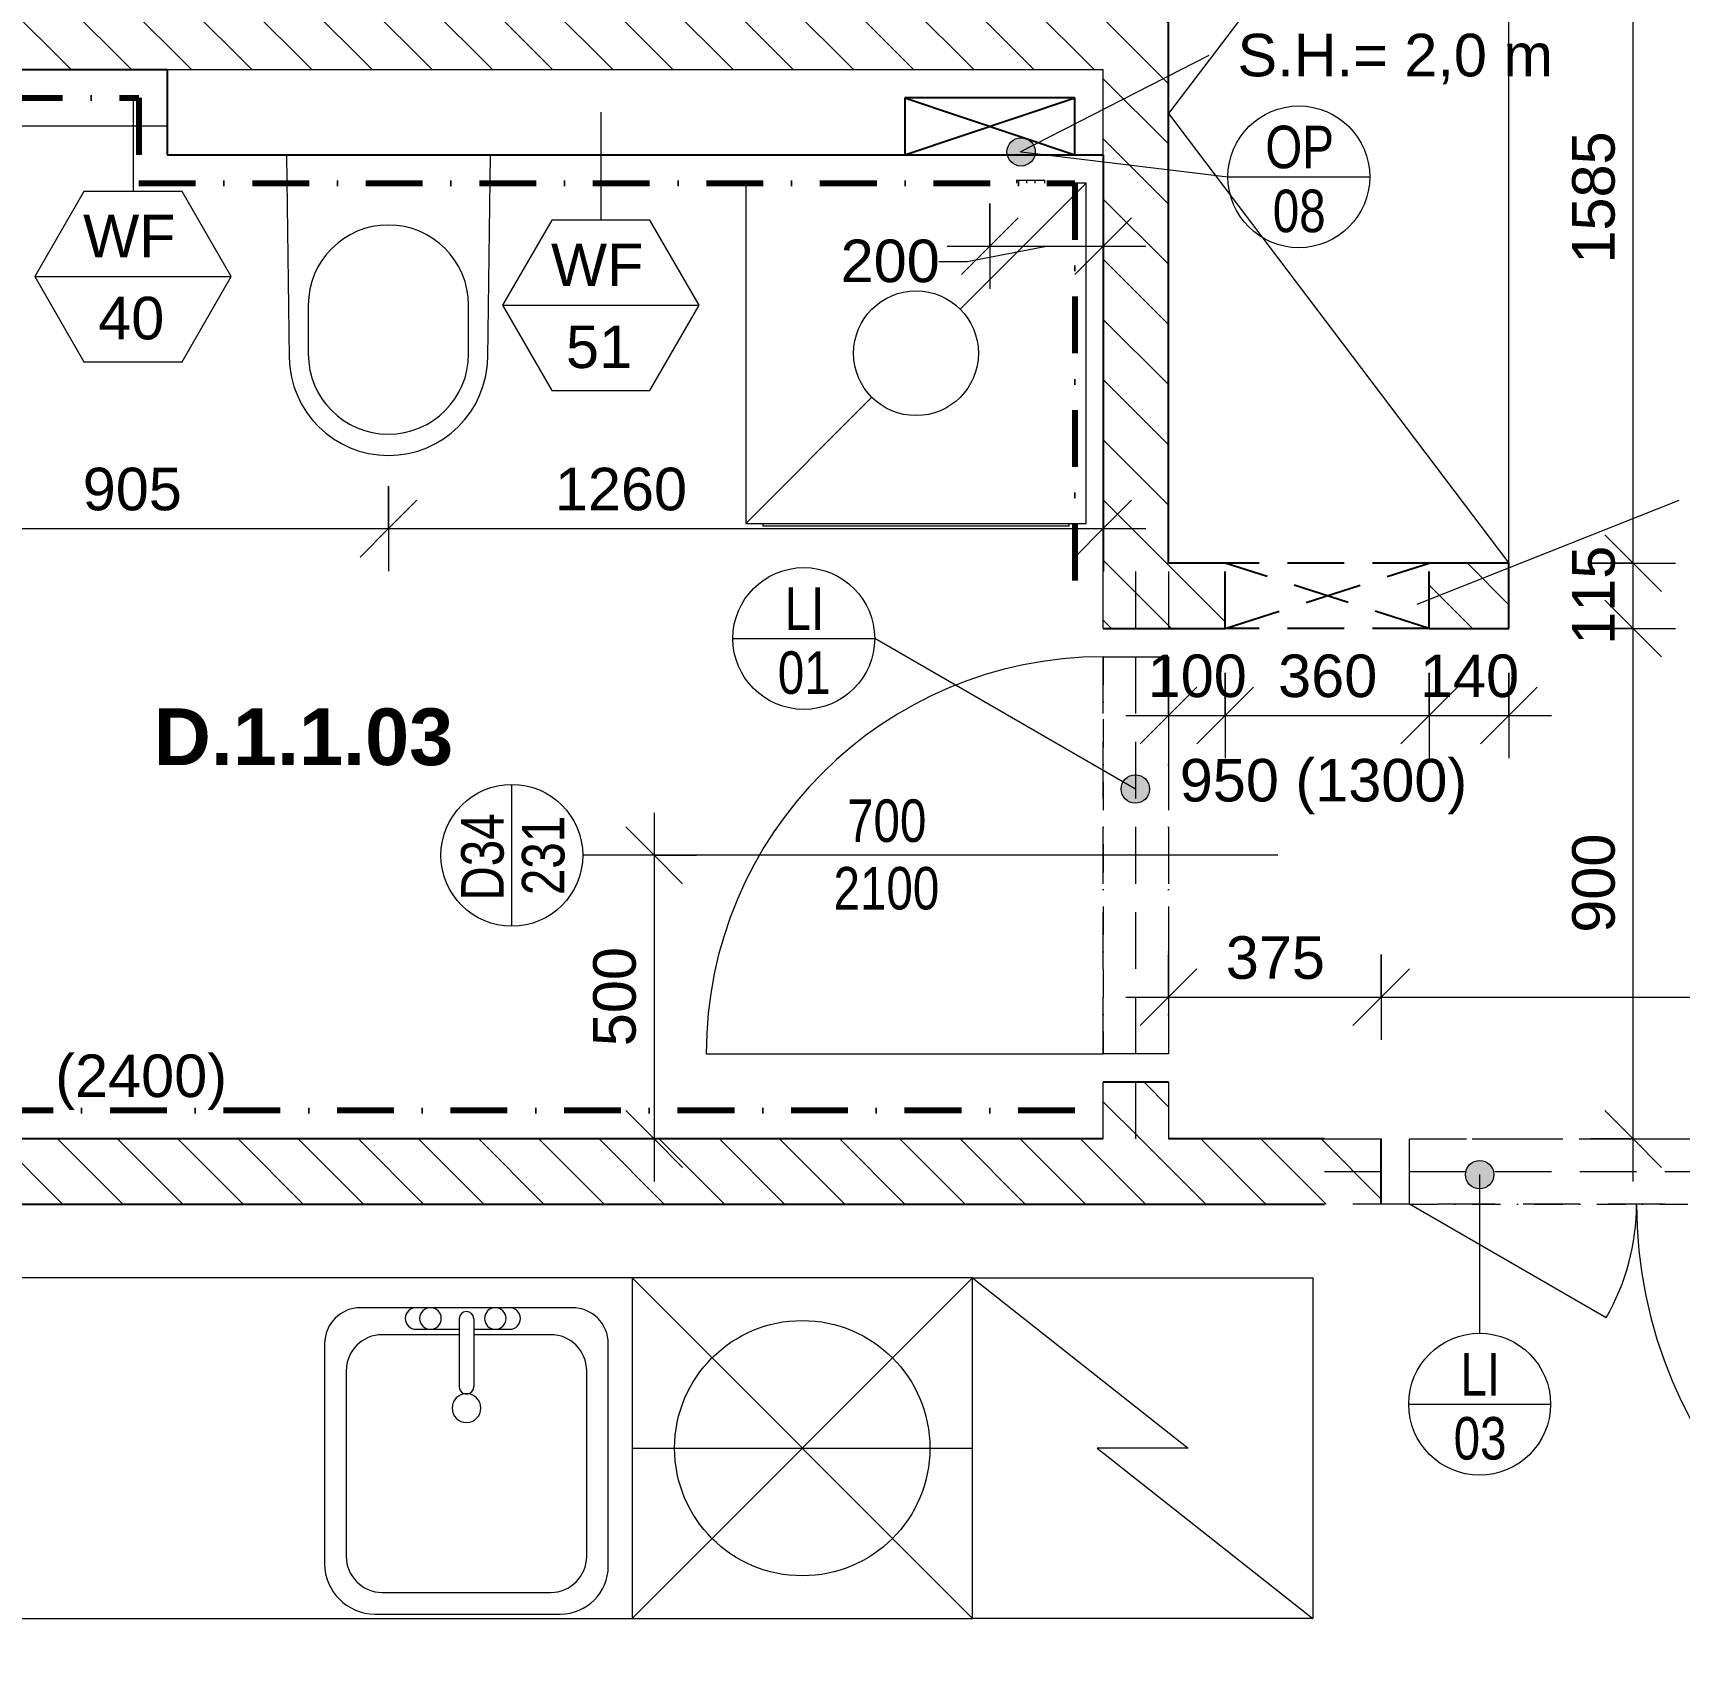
# Model space of a CAD drawing. Header units: millimetres. Extents: x -7705 to 38927, y -2985 to 72287.
# Drawn here: x -3804 to -902, y 60015 to 62880 of the extents above; entities that cross this region are included whole.
import ezdxf

# ---------------------------------------------------------------- set-up
doc = ezdxf.new("R2010")
doc.units = ezdxf.units.MM
for name, pattern in [('HA_Dash_3mm-S1mm', [150, 100, -50]), ('HA_DashDot_2_2mm-S0_6mm', [110, 50, -30, 0, -30]), ('HA_DashDot_4mm-S1mm', [200, 100, -50, 0, -50])]:
    doc.linetypes.add(name, pattern=pattern)
for name, color, linetype, lineweight in [('A-____-____-DIMS', 9, 'Continuous', 5), ('A-____-____-DIMS-50', 9, 'Continuous', 5), ('A-____-____-IDEN', 9, 'Continuous', 9), ('A-AREA-____-IDEN', 9, 'Continuous', 9), ('A-DETL-____-OTLN', 9, 'Continuous', 25), ('A-DOOR-____-IDEN', 9, 'Continuous', 9), ('A-DOOR-____-MCUT', 9, 'HA_DashDot_2_2mm-S0_6mm', 9), ('A-DOOR-____-OTLN', 9, 'Continuous', 9), ('A-DOOR-FRAM-MCUT', 9, 'Continuous', 9), ('A-GENM-____-HDLN', 9, 'HA_Dash_3mm-S1mm', 9), ('A-GENM-____-IDEN', 9, 'Continuous', 9), ('A-GENM-____-MCUT', 9, 'Continuous', 25), ('A-GENM-____-OTLN', 9, 'Continuous', 9), ('A-WALL-____-IDEN', 9, 'Continuous', 9), ('A-WALL-____-MCUT', 9, 'Continuous', 25), ('A-WALL-____-PATT', 9, 'Continuous', 25), ('E-ELEC-FIXT-OTLN', 9, 'Continuous', 9), ('G-____-____-TEXT', 9, 'Continuous', 5), ('I-FURN-____-OTLN', 9, 'Continuous', 9), ('I-WALL-____-MCUT', 9, 'Continuous', 25), ('I-WALL-____-OTLN', 9, 'Continuous', 9), ('P-SANR-FIXT-OTLN', 9, 'Continuous', 9), ('Q-CASE-____-OTLN', 9, 'Continuous', 9), ('Q-SPCQ-____-OTLN', 9, 'Continuous', 9)]:
    doc.layers.add(name, color=color, linetype=linetype, lineweight=lineweight)
doc.styles.add('Arial_1', font='arial.ttf', dxfattribs={"height": 75})
doc.styles.add('Arial_2', font='arial.ttf', dxfattribs={"width": 0.8, "height": 75})
doc.styles.add('Arial_B', font='arialbd.ttf', dxfattribs={"height": 100})
doc.dimstyles.new('Inner_Dimensions', dxfattribs={"dimscale": 304.8, "dimtxt": 76.519455, "dimasz": 0.328084, "dimexe": 0.246063, "dimexo": 0.0625, "dimgap": 0.032808, "dimtad": 1, "dimdec": 0, "dimzin": 0, "dimdsep": 46, "dimtxsty": 'Arial_1', "dimblk1": 'OBLIQUE', "dimblk2": 'OBLIQUE', "dimsah": 1, "dimcen": 0.09, "dimdle": 0.246063, "dimazin": 0, "dimtfac": 1, "dimtdec": 4, "dimtix": 1, "dimtmove": 0, "dimatfit": 3, "dimfxl": 0.246063, "dimfxlon": 1, "dimtvp": 1, "dimtolj": 1, "dimtzin": 0, "dimlwd": 9, "dimlwe": 9, "dimarcsym": 2})
doc.dimstyles.new('Inner_Dimensions_1', dxfattribs={"dimscale": 304.8, "dimtxt": 76.519455, "dimasz": 0.328084, "dimexe": 0.246063, "dimexo": 0.0625, "dimgap": 0.032808, "dimtad": 1, "dimdec": 0, "dimzin": 0, "dimdsep": 46, "dimtxsty": 'Arial_1', "dimblk1": 'OBLIQUE', "dimblk2": 'OBLIQUE', "dimsah": 1, "dimcen": 0.09, "dimdle": 0.246063, "dimazin": 0, "dimtfac": 1, "dimtdec": 4, "dimtix": 1, "dimtmove": 2, "dimatfit": 3, "dimfxl": 0.246063, "dimfxlon": 1, "dimtvp": 1, "dimtolj": 1, "dimtzin": 0, "dimlwd": 9, "dimlwe": 9, "dimarcsym": 2})
doc.dimstyles.new('Inner_Dimensions_2', dxfattribs={"dimscale": 304.8, "dimtxt": 76.519455, "dimasz": 0.328084, "dimexe": 0.246063, "dimexo": 0.0625, "dimgap": 0.032808, "dimtad": 1, "dimdec": 0, "dimzin": 0, "dimdsep": 46, "dimtxsty": 'Arial_1', "dimblk1": 'OBLIQUE', "dimblk2": 'OBLIQUE', "dimsah": 1, "dimcen": 0.09, "dimdle": 0.246063, "dimazin": 0, "dimtfac": 1, "dimtdec": 4, "dimtix": 1, "dimtmove": 1, "dimatfit": 3, "dimfxl": 0.246063, "dimfxlon": 1, "dimtvp": 1, "dimtolj": 1, "dimtzin": 0, "dimlwd": 9, "dimlwe": 9, "dimarcsym": 2})
pattern_1 = [(135, (0, 0), (-53.03301, -53.03301), [])]

# ---------------------------------------------------------------- blocks, each defined once
blk = doc.blocks.new('HA_DR_Double_Swing_Solid - In_BJ_1200x2100_800-1652993-DPS_1NP-D')
at = {"layer": 'A-DOOR-____-MCUT'}
for p, q in [((-600, 57.5), (600, 57.5)), ((-600, -57.5), (600, -57.5))]:
    blk.add_line(p, q, dxfattribs=at)
at = {"layer": 'A-DOOR-____-OTLN', "lineweight": 5}
for p, q in [((-253.6, -257.5), (-599.9, -57.5)), ((600, -857.5), (600, -57.5))]:
    blk.add_line(p, q, dxfattribs=at)
for centre, radius, start, end in [((-600, -57.5), 400, 330, 0), ((600, -57.5), 800, 180, 270)]:
    blk.add_arc(centre, radius, start, end, dxfattribs=at)
at = {"layer": 'A-DOOR-FRAM-MCUT'}
for p, q in [((-600, -57.5), (-600, 57.5)), ((600, 57.5), (600, -57.5))]:
    blk.add_line(p, q, dxfattribs=at)
blk = doc.blocks.new('ABMV_Toilet_WallHung - Default-1873337-DPS_1NP-D')
at = {"layer": 'A-GENM-____-OTLN'}
for p, q in [((-50, 432.3), (-54.6, 75)), ((-16.3, 426.2), (-16.3, 340.3)), ((266.3, 340.3), (266.3, 426.2)), ((304.6, 75), (300, 432.3))]:
    blk.add_line(p, q, dxfattribs=at)
for centre, radius, start, end in [((125, 430.1), 175, 0.7323, 179.2677), ((125, 426.2), 141.3, 0, 180), ((125, 340.3), 141.3, 180, 360)]:
    blk.add_arc(centre, radius, start, end, dxfattribs=at)
blk = doc.blocks.new('R_bathroom_washing_machine - 600x600x900-1417143-DPS_1NP-D')
at = {"layer": 'E-ELEC-FIXT-OTLN'}
for p, q in [((77.5, 596.6), (77.5, -3.4)), ((455.3, 374.4), (677.5, 596.6)), ((554.7, 601.6), (554.7, 596.6)), ((554.7, 601.6), (572.1, 601.6)), ((572.2, 601.6), (572.2, 596.6)), ((572.4, 601.6), (579.7, 601.6)), ((579.7, 601.6), (586.9, 601.6)), ((587.2, 601.6), (604.7, 601.6)), ((587.2, 596.6), (587.2, 601.6)), ((604.7, 596.6), (604.7, 601.6)), ((677.5, 596.6), (657.6, 596.6)), ((677.5, -3.4), (677.5, 596.6)), ((77.5, -3.4), (299.7, 218.9)), ((77.5, -3.4), (677.5, -3.4)), ((107.5, -3.4), (107.5, -8.4)), ((647.5, -8.4), (107.5, -8.4)), ((647.5, -8.4), (647.5, -3.4))]:
    blk.add_line(p, q, dxfattribs=at)
blk.add_circle((377.5, 296.6), 110, dxfattribs=at)
blk = doc.blocks.new('Lednice_Mraznička_ADNS - Lednice 600x600x1800-1420546-DPS_1NP-D')
at = {"layer": 'Q-SPCQ-____-OTLN'}
for p, q in [((-300, 300), (300, 300)), ((-300, -300), (-300, 300)), ((80, 0), (-300, 300)), ((-80, 0), (80, 0)), ((300, -300), (-80, 0)), ((300, -300), (-300, -300))]:
    blk.add_line(p, q, dxfattribs=at)
blk = doc.blocks.new('Kuchyňská_linka_myčka_ADNS - Myčka-1417145-DPS_1NP-D')
at = {"layer": 'Q-SPCQ-____-OTLN'}
for p, q in [((300, 300), (-300, 300)), ((-300, 300), (-300, -300)), ((300, 300), (-300, -300)), ((-300, 300), (300, -300)), ((300, 300), (-300, 300)), ((-300, 300), (-300, 0)), ((300, -300), (300, 300)), ((300, 0), (300, 300)), ((-300, 0), (300, 0)), ((-300, -300), (300, -300))]:
    blk.add_line(p, q, dxfattribs=at)
blk.add_circle((0, 0), 225, dxfattribs=at)
blk = doc.blocks.new('Skříňka se dřezem_ pravoúhlá - 500 x 440mm-1420560-DPS_1NP-D')
at = {"layer": 'P-SANR-FIXT-OTLN'}
for p, q in [((202.2, 180.1), (-170.8, 180.1)), ((202.2, 180.1), (-170.8, 180.1)), ((91.9, 180.1), (-73.2, 180.1)), ((3, 160.7), (3, 40.4)), ((28.4, 160.7), (28.4, 40.4)), ((-234.3, 116.6), (-234.3, -271)), ((-234.3, 116.6), (-234.3, -271)), ((3, 132.5), (-132.7, 132.5)), ((-73.2, 142), (3, 142)), ((28.4, 142), (91.9, 142)), ((164.1, 132.5), (28.4, 132.5)), ((265.7, -275.5), (265.7, 116.6)), ((265.7, -275.5), (265.7, 116.6)), ((-196.2, 69), (-196.2, -258.3)), ((227.6, -258.3), (227.6, 69)), ((-132.7, -321.8), (164.1, -321.8)), ((-145.4, -359.9), (181.3, -359.9)), ((-145.4, -359.9), (181.3, -359.9))]:
    blk.add_line(p, q, dxfattribs=at)
for centre, radius, start, end in [((-170.8, 116.6), 63.5, 90, 180), ((-170.8, 116.6), 63.5, 90, 180), ((-73.2, 161.1), 19, 90, 270), ((-47.8, 161.1), 19, 360, 180), ((66.5, 161.1), 19, 360, 180), ((91.9, 161.1), 19, 270, 90), ((202.2, 116.6), 63.5, 0, 90), ((202.2, 116.6), 63.5, 360, 90), ((-47.8, 161.1), 19, 180, 0), ((15.7, 160.7), 12.7, 360, 180), ((66.5, 161.1), 19, 180, 360), ((-132.7, 69), 63.5, 90, 180), ((164.1, 69), 63.5, 0, 90), ((15.7, 40.4), 12.7, 180, 0), ((15.7, 3.2), 25.4, 360, 180), ((15.7, 3.2), 25.4, 180, 0), ((-132.7, -258.3), 63.5, 180, 270), ((164.1, -258.3), 63.5, 270, 0), ((-145.4, -271), 88.9, 180, 270), ((-145.4, -271), 88.9, 180, 270), ((181.3, -275.5), 84.4, 270, 0), ((181.3, -275.5), 84.4, 270, 0)]:
    blk.add_arc(centre, radius, start, end, dxfattribs=at)
blk = doc.blocks.new('NAB_Šatní_skříň_ADNS - 600x2000xšířka-1828364-DPS_1NP-D')
at = {"layer": 'I-FURN-____-OTLN'}
for p, q in [((0, 600), (792.5, 0)), ((1584.9, 600), (0.1, 600)), ((792.5, 0), (1585, 600))]:
    blk.add_line(p, q, dxfattribs=at)
blk = doc.blocks.new('Casework 11 - Casework 6-1459959-DPS_1NP-D')
at = {"layer": 'Q-CASE-____-OTLN'}
for p, q in [((4870.6, -11901.9), (2316.2, -11901.9)), ((2316.2, -12501.9), (2610.6, -12501.9)), ((3210.6, -12501.9), (4870.5, -12501.9))]:
    blk.add_line(p, q, dxfattribs=at)
blk = doc.blocks.new('HA_DR_Single_Swing_Solid - In_BJ_700x2100-2000416-DPS_1NP-D')
at = {"layer": 'A-DOOR-____-MCUT'}
for p, q in [((-350, 57.5), (350, 57.5)), ((-350, -57.5), (350, -57.5))]:
    blk.add_line(p, q, dxfattribs=at)
at = {"layer": 'A-DOOR-____-OTLN', "lineweight": 5}
blk.add_line((350, -757.5), (350, -57.5), dxfattribs=at)
blk.add_arc((350, -57.5), 700, 180, 270, dxfattribs=at)
at = {"layer": 'A-DOOR-FRAM-MCUT'}
for p, q in [((-350, -57.5), (-350, 57.5)), ((350, 57.5), (350, -57.5))]:
    blk.add_line(p, q, dxfattribs=at)
blk = doc.blocks.new('HA_GM_Tiling_LineBased - Generic Tiles-1678942-DPS_1NP-D')
at = {"layer": 'A-GENM-____-OTLN', "linetype": 'HA_DashDot_4mm-S1mm', "lineweight": 80}
blk.add_line((50, -50), (3335, -50), dxfattribs=at)
blk = doc.blocks.new('HA_GM_Tiling_LineBased - Generic Tiles-1681290-DPS_1NP-D')
at = {"layer": 'A-GENM-____-OTLN', "linetype": 'HA_DashDot_4mm-S1mm', "lineweight": 80}
blk.add_line((50, -50), (1685, -50), dxfattribs=at)
blk = doc.blocks.new('HA_GM_Tiling_LineBased - Generic Tiles-1905534-DPS_1NP-D')
at = {"layer": 'A-GENM-____-OTLN', "linetype": 'HA_DashDot_4mm-S1mm', "lineweight": 80}
blk.add_line((50, -50), (785, -50), dxfattribs=at)
blk = doc.blocks.new('TB_Porotherm KP11_5_1000mm - TB_Porotherm KP11_5_1000mm-1834151-DPS_1NP-D')
at = {"layer": 'A-GENM-____-HDLN'}
for p, q in [((-500, 57.5), (500, 57.5)), ((-500, 0), (500, 0)), ((500, -57.5), (-500, -57.5))]:
    blk.add_line(p, q, dxfattribs=at)
blk = doc.blocks.new('TB_Porotherm KP11_5_1500mm - TB_Porotherm KP11_5_1500mm-1841486-DPS_1NP-D')
at = {"layer": 'A-GENM-____-HDLN'}
for p, q in [((-750, 57.5), (750, 57.5)), ((-750, 0), (750, 0)), ((750, -57.5), (-750, -57.5))]:
    blk.add_line(p, q, dxfattribs=at)
blk = doc.blocks.new('HA_GM_Tiling_LineBased - Generic Tiles-1905920-DPS_1NP-D')
at = {"layer": 'A-GENM-____-OTLN', "linetype": 'HA_DashDot_4mm-S1mm', "lineweight": 80}
blk.add_line((-50, -50), (1600, -50), dxfattribs=at)
blk = doc.blocks.new('HA_GM_Tiling_LineBased - Generic Tiles-1905546-DPS_1NP-D')
at = {"layer": 'A-GENM-____-OTLN', "linetype": 'HA_DashDot_4mm-S1mm', "lineweight": 80}
blk.add_line((50, -50), (200, -50), dxfattribs=at)
blk = doc.blocks.new('HA_GM_Opening_Rectangle_WallBased - Default-1930727-DPS_1NP-D')
at = {"layer": 'A-GENM-____-MCUT', "linetype": 'HA_Dash_3mm-S1mm'}
for p, q in [((305, 57.5), (-55, -57.5)), ((-55, 57.5), (305, -57.5)), ((-55, 57.5), (-55, -57.5)), ((-55, 57.5), (305, 57.5)), ((305, 57.5), (305, -57.5)), ((-55, -57.5), (305, -57.5))]:
    blk.add_line(p, q, dxfattribs=at)
blk = doc.blocks.new('DIMBLOCK1-DPS_1NP-D')
at = {"layer": 'A-____-____-DIMS-50', "lineweight": 9}
for p, q in [((-982.9, 61829.9), (-1032.9, 61879.9)), ((-1057.9, 61829.9), (-907.9, 61829.9)), ((-982.9, 61829.9), (-1057.9, 61829.9)), ((-982.9, 60854.9), (-982.9, 61829.9)), ((-982.9, 61829.9), (-932.9, 61779.9)), ((-982.9, 60929.9), (-1032.9, 60979.9)), ((-1057.9, 60929.9), (-907.9, 60929.9)), ((-982.9, 60929.9), (-1057.9, 60929.9)), ((-982.9, 60929.9), (-932.9, 60879.9))]:
    blk.add_line(p, q, dxfattribs=at)
at = {"layer": 'A-____-____-DIMS-50', "color": 0, "lineweight": 9, "insert": (-1090.3, 61293.4), "char_height": 75, "width": 207.662, "attachment_point": 1, "rotation": 90, "line_spacing_factor": 0.941778, "style": 'Arial_1'}
blk.add_mtext('900', dxfattribs=at)
blk = doc.blocks.new('_Oblique')
at = {"color": 0, "linetype": 'ByBlock', "lineweight": -2}
blk.add_line((-0.5, -0.5), (0.5, 0.5), dxfattribs=at)
blk = doc.blocks.new('DIMBLOCK2-DPS_1NP-D')
at = {"layer": 'A-____-____-DIMS-50', "lineweight": 9}
for p, q in [((-982.9, 61944.9), (-1032.9, 61994.9)), ((-1057.9, 61944.9), (-907.9, 61944.9)), ((-982.9, 61944.9), (-1057.9, 61944.9)), ((-982.9, 61829.9), (-982.9, 61944.9)), ((-982.9, 61944.9), (-932.9, 61894.9)), ((-982.9, 61829.9), (-1032.9, 61879.9)), ((-1057.9, 61829.9), (-907.9, 61829.9)), ((-982.9, 61829.9), (-1057.9, 61829.9)), ((-982.9, 61829.9), (-932.9, 61779.9))]:
    blk.add_line(p, q, dxfattribs=at)
at = {"layer": 'A-____-____-DIMS-50', "color": 0, "lineweight": 9, "insert": (-1090.3, 61800.9), "char_height": 75, "width": 207.662, "attachment_point": 1, "rotation": 90, "line_spacing_factor": 0.941778, "style": 'Arial_1'}
blk.add_mtext('115', dxfattribs=at)
blk = doc.blocks.new('DIMBLOCK3-DPS_1NP-D')
at = {"layer": 'A-____-____-DIMS-50', "lineweight": 9}
for p, q in [((-982.9, 63529.9), (-1032.9, 63579.9)), ((-1057.9, 63529.9), (-907.9, 63529.9)), ((-982.9, 63529.9), (-1057.9, 63529.9)), ((-982.9, 61944.9), (-982.9, 63529.9)), ((-982.9, 63529.9), (-932.9, 63479.9)), ((-982.9, 61944.9), (-1032.9, 61994.9)), ((-1057.9, 61944.9), (-907.9, 61944.9)), ((-982.9, 61944.9), (-1057.9, 61944.9)), ((-982.9, 61944.9), (-932.9, 61894.9))]:
    blk.add_line(p, q, dxfattribs=at)
at = {"layer": 'A-____-____-DIMS-50', "color": 0, "lineweight": 9, "insert": (-1090.3, 62472.9), "char_height": 75, "width": 276.883, "attachment_point": 1, "rotation": 90, "line_spacing_factor": 0.941778, "style": 'Arial_1'}
blk.add_mtext('1585', dxfattribs=at)
blk = doc.blocks.new('HA_TAG_Door_TypeMark_wDimensions - Scale50_Left with Bouble-921048-DPS_1NP-D')
at = {"layer": 'A-DOOR-____-IDEN'}
for p, q in [((-2.5, 22), (2.5, 22)), ((0, -5), (0, 19.5))]:
    blk.add_line(p, q, dxfattribs=at)
blk.add_circle((0, 22), 2.5, dxfattribs=at)
blk = doc.blocks.new('DIMBLOCK175-DPS_1NP-D')
at = {"layer": 'A-____-____-DIMS-50', "lineweight": 9}
for p, q in [((-1801.8, 61254.8), (-1801.8, 61104.8)), ((-1801.8, 61179.8), (-1801.8, 61254.8)), ((-1801.8, 61179.8), (-1751.8, 61229.8)), ((-1426.8, 61254.8), (-1426.8, 61104.8)), ((-1426.8, 61179.8), (-1426.8, 61254.8)), ((-1426.8, 61179.8), (-1376.8, 61229.8)), ((-1876.8, 61179.8), (-1426.8, 61179.8)), ((-1801.8, 61179.8), (-1851.8, 61129.8)), ((-1426.8, 61179.8), (-1476.8, 61129.8))]:
    blk.add_line(p, q, dxfattribs=at)
at = {"layer": 'A-____-____-DIMS-50', "color": 0, "lineweight": 9, "insert": (-1700.8, 61287.2), "char_height": 75, "width": 207.662, "attachment_point": 1, "line_spacing_factor": 0.941778, "style": 'Arial_1'}
blk.add_mtext('375', dxfattribs=at)
blk = doc.blocks.new('DIMBLOCK176-DPS_1NP-D')
at = {"layer": 'A-____-____-DIMS-50', "lineweight": 9}
for p, q in [((-1426.8, 61254.8), (-1426.8, 61104.8)), ((-1426.8, 61179.8), (-1426.8, 61254.8)), ((-1426.8, 61179.8), (-1376.8, 61229.8)), ((-126.8, 61254.8), (-126.8, 61104.8)), ((-126.8, 61179.8), (-126.8, 61254.8)), ((-126.8, 61179.8), (-76.8, 61229.8)), ((-1426.8, 61179.8), (-1476.8, 61129.8)), ((-1426.8, 61179.8), (-126.8, 61179.8)), ((-126.8, 61179.8), (-176.8, 61129.8))]:
    blk.add_line(p, q, dxfattribs=at)
at = {"layer": 'A-____-____-DIMS-50', "color": 0, "lineweight": 9, "insert": (-741.1, 61287.2), "char_height": 75, "width": 276.883, "attachment_point": 1, "line_spacing_factor": 0.941778, "style": 'Arial_1'}
blk.add_mtext('1300', dxfattribs=at)
blk = doc.blocks.new('DIMBLOCK178-DPS_1NP-D')
at = {"layer": 'A-____-____-DIMS-50', "lineweight": 9}
for p, q in [((-2708.6, 61504.9), (-2708.6, 60854.9)), ((-2708.6, 61429.9), (-2758.6, 61479.9)), ((-2633.6, 61429.9), (-2783.6, 61429.9)), ((-2708.6, 61429.9), (-2658.6, 61379.9)), ((-2708.6, 61429.9), (-2633.6, 61429.9)), ((-2708.6, 60929.9), (-2758.6, 60979.9)), ((-2633.6, 60929.9), (-2783.6, 60929.9)), ((-2708.6, 60929.9), (-2658.6, 60879.9)), ((-2708.6, 60929.9), (-2633.6, 60929.9))]:
    blk.add_line(p, q, dxfattribs=at)
at = {"layer": 'A-____-____-DIMS-50', "color": 0, "lineweight": 9, "insert": (-2816, 61093.4), "char_height": 75, "width": 207.662, "attachment_point": 1, "rotation": 90, "line_spacing_factor": 0.941778, "style": 'Arial_1'}
blk.add_mtext('500', dxfattribs=at)
blk = doc.blocks.new('HA_TAG_WA_Partitions - Group _ Type Mark-556634-DPS_1NP-D')
at = {"layer": 'A-WALL-____-IDEN'}
for p, q in [((-1.732, 3), (-3.464, 0)), ((1.732, 3), (-1.732, 3)), ((3.464, 0), (1.732, 3)), ((-3.464, 0), (3.464, 0)), ((-3.464, 0), (-1.732, -3)), ((1.732, -3), (3.464, 0)), ((-1.732, -3), (1.732, -3))]:
    blk.add_line(p, q, dxfattribs=at)
blk = doc.blocks.new('HA_TAG_GM_Products - Generic-588599-DPS_1NP-D')
at = {"layer": 'A-GENM-____-IDEN'}
blk.add_line((-2.5, 0), (2.5, 0), dxfattribs=at)
blk.add_circle((0, 0), 2.5, dxfattribs=at)
blk = doc.blocks.new('DIMBLOCK222-DPS_1NP-D')
at = {"layer": 'A-____-____-DIMS-50', "lineweight": 9}
for p, q in [((-1801.8, 61751.4), (-1801.8, 61601.4)), ((-1801.8, 61676.4), (-1801.8, 61751.4)), ((-1702.1, 61751.4), (-1702.1, 61601.4)), ((-1702.1, 61676.4), (-1702.1, 61751.4)), ((-1801.8, 61676.4), (-1751.8, 61726.4)), ((-1702.1, 61676.4), (-1652.1, 61726.4)), ((-1876.8, 61676.4), (-1702.1, 61676.4)), ((-1801.8, 61676.4), (-1851.8, 61626.4)), ((-1702.1, 61676.4), (-1752.1, 61626.4))]:
    blk.add_line(p, q, dxfattribs=at)
at = {"layer": 'A-____-____-DIMS-50', "color": 0, "lineweight": 9, "insert": (-1838.5, 61783.8), "char_height": 75, "width": 207.662, "attachment_point": 1, "line_spacing_factor": 0.941778, "style": 'Arial_1'}
blk.add_mtext('100', dxfattribs=at)
blk = doc.blocks.new('DIMBLOCK223-DPS_1NP-D')
at = {"layer": 'A-____-____-DIMS-50', "lineweight": 9}
for p, q in [((-1702.1, 61751.4), (-1702.1, 61601.4)), ((-1702.1, 61676.4), (-1702.1, 61751.4)), ((-1342.1, 61751.4), (-1342.1, 61601.4)), ((-1342.1, 61676.4), (-1342.1, 61751.4)), ((-1702.1, 61676.4), (-1652.1, 61726.4)), ((-1342.1, 61676.4), (-1292.1, 61726.4)), ((-1702.1, 61676.4), (-1752.1, 61626.4)), ((-1702.1, 61676.4), (-1342.1, 61676.4)), ((-1342.1, 61676.4), (-1392.1, 61626.4))]:
    blk.add_line(p, q, dxfattribs=at)
at = {"layer": 'A-____-____-DIMS-50', "color": 0, "lineweight": 9, "insert": (-1608.6, 61783.8), "char_height": 75, "width": 207.662, "attachment_point": 1, "line_spacing_factor": 0.941778, "style": 'Arial_1'}
blk.add_mtext('360', dxfattribs=at)
blk = doc.blocks.new('DIMBLOCK224-DPS_1NP-D')
at = {"layer": 'A-____-____-DIMS-50', "lineweight": 9}
for p, q in [((-1342.1, 61751.4), (-1342.1, 61601.4)), ((-1342.1, 61676.4), (-1342.1, 61751.4)), ((-1201.8, 61751.4), (-1201.8, 61601.4)), ((-1201.8, 61676.4), (-1201.8, 61751.4)), ((-1342.1, 61676.4), (-1292.1, 61726.4)), ((-1201.8, 61676.4), (-1151.8, 61726.4)), ((-1342.1, 61676.4), (-1392.1, 61626.4)), ((-1342.1, 61676.4), (-1126.8, 61676.4)), ((-1201.8, 61676.4), (-1251.8, 61626.4))]:
    blk.add_line(p, q, dxfattribs=at)
at = {"layer": 'A-____-____-DIMS-50', "color": 0, "lineweight": 9, "insert": (-1358.5, 61783.8), "char_height": 75, "width": 207.662, "attachment_point": 1, "line_spacing_factor": 0.941778, "style": 'Arial_1'}
blk.add_mtext('140', dxfattribs=at)
blk = doc.blocks.new('DIMBLOCK250-DPS_1NP-D')
at = {"layer": 'A-____-____-DIMS-50', "lineweight": 9}
for p, q in [((-2116.8, 62578.6), (-2116.8, 62428.6)), ((-2116.8, 62503.6), (-2116.8, 62578.6)), ((-1916.8, 62578.6), (-1916.8, 62428.6)), ((-1916.8, 62503.6), (-1916.8, 62578.6)), ((-2116.8, 62503.6), (-2066.8, 62553.6)), ((-1916.8, 62503.6), (-1866.8, 62553.6)), ((-2191.8, 62503.6), (-1841.8, 62503.6)), ((-2116.8, 62503.6), (-2166.8, 62453.6)), ((-2156.8, 62476.7), (-2016.8, 62503.6)), ((-1916.8, 62503.6), (-1966.8, 62453.6)), ((-2206.8, 62476.7), (-2156.8, 62476.7))]:
    blk.add_line(p, q, dxfattribs=at)
at = {"layer": 'A-____-____-DIMS-50', "color": 0, "lineweight": 9, "insert": (-2379.8, 62515.2), "char_height": 75, "width": 207.662, "attachment_point": 1, "line_spacing_factor": 0.941778, "style": 'Arial_1'}
blk.add_mtext('200', dxfattribs=at)
blk = doc.blocks.new('DIMBLOCK290-DPS_1NP-D')
at = {"layer": 'A-____-____-DIMS-50', "lineweight": 9}
for p, q in [((-4081.8, 62080.7), (-4081.8, 61930.7)), ((-4081.8, 62005.7), (-4081.8, 62080.7)), ((-3176.8, 62080.7), (-3176.8, 61930.7)), ((-3176.8, 62005.7), (-3176.8, 62080.7)), ((-4081.8, 62005.7), (-4031.8, 62055.7)), ((-3176.8, 62005.7), (-3126.8, 62055.7)), ((-4156.8, 62005.7), (-3176.8, 62005.7)), ((-4081.8, 62005.7), (-4131.8, 61955.7)), ((-3176.8, 62005.7), (-3226.8, 61955.7))]:
    blk.add_line(p, q, dxfattribs=at)
at = {"layer": 'A-____-____-DIMS-50', "color": 0, "lineweight": 9, "insert": (-3715.8, 62113.1), "char_height": 75, "width": 207.662, "attachment_point": 1, "line_spacing_factor": 0.941778, "style": 'Arial_1'}
blk.add_mtext('905', dxfattribs=at)
blk = doc.blocks.new('DIMBLOCK291-DPS_1NP-D')
at = {"layer": 'A-____-____-DIMS-50', "lineweight": 9}
for p, q in [((-3176.8, 62080.7), (-3176.8, 61930.7)), ((-3176.8, 62005.7), (-3176.8, 62080.7)), ((-1916.8, 62080.7), (-1916.8, 61930.7)), ((-1916.8, 62005.7), (-1916.8, 62080.7)), ((-3176.8, 62005.7), (-3126.8, 62055.7)), ((-1916.8, 62005.7), (-1866.8, 62055.7)), ((-3176.8, 62005.7), (-3226.8, 61955.7)), ((-3176.8, 62005.7), (-1841.8, 62005.7)), ((-1916.8, 62005.7), (-1966.8, 61955.7))]:
    blk.add_line(p, q, dxfattribs=at)
at = {"layer": 'A-____-____-DIMS-50', "color": 0, "lineweight": 9, "insert": (-2883.5, 62113.1), "char_height": 75, "width": 276.883, "attachment_point": 1, "line_spacing_factor": 0.941778, "style": 'Arial_1'}
blk.add_mtext('1260', dxfattribs=at)

msp = doc.modelspace()

# ---------------------------------------------------------------- hatches: boundary and pattern name
at = {"layer": 'A-GENM-____-IDEN'}
h = msp.add_hatch(color=256, dxfattribs=at)
edge = h.paths.add_edge_path()
edge.add_arc((-2061.6, 62669.8), 25, 0, 360)
h = msp.add_hatch(color=256, dxfattribs=at)
edge = h.paths.add_edge_path()
edge.add_arc((-1860.2, 61546.8), 25, 0, 360)
h = msp.add_hatch(color=256, dxfattribs=at)
edge = h.paths.add_edge_path()
edge.add_arc((-1253.4, 60867), 25, 0, 360)
at = {"layer": 'A-WALL-____-PATT', "lineweight": 5}
h = msp.add_hatch(dxfattribs=at)
h.set_pattern_fill('FP_3', color=256, style=0, pattern_type=2)
h.set_pattern_definition(pattern_1)
h.paths.add_polyline_path([(-1801.8, 60929.9), (-1801.8, 61029.9), (-1916.8, 61029.9), (-1916.8, 60929.9)])
h.paths.add_polyline_path([(-1801.8, 61829.9), (-1801.8, 63529.9), (-1916.8, 63529.9), (-1916.8, 61829.9)])
h = msp.add_hatch(dxfattribs=at)
h.set_pattern_fill('FP_3', color=256, style=0, pattern_type=2)
h.set_pattern_definition(pattern_1)
h.paths.add_polyline_path([(-3566.8, 62814.9), (-1916.8, 62814.9), (-1916.8, 62929.9), (-4551.8, 62929.9), (-4551.8, 62814.9)])
h = msp.add_hatch(dxfattribs=at)
h.set_pattern_fill('FP_3', color=256, style=0, pattern_type=2)
h.set_pattern_definition(pattern_1)
h.paths.add_polyline_path([(-1342.1, 61829.9), (-1201.8, 61829.9), (-1201.8, 61944.9), (-1342.1, 61944.9), (-1342.1, 61844.1)])
h.paths.add_polyline_path([(-1801.8, 61829.9), (-1702.1, 61829.9), (-1702.1, 61944.9), (-1801.8, 61944.9), (-1801.8, 61844.1)])
h = msp.add_hatch(dxfattribs=at)
h.set_pattern_fill('FP_3', color=256, style=0, pattern_type=2)
h.set_pattern_definition(pattern_1)
h.paths.add_polyline_path([(-5301.8, 60814.9), (-1426.8, 60814.9), (-1426.8, 60929.9), (-5301.8, 60929.9), (-5301.8, 60864.8)])
h.paths.add_polyline_path([(23.2, 60814.9), (23.2, 60929.9), (-126.8, 60929.9), (-126.8, 60814.9)])

# ---------------------------------------------------------------- linework, layer by layer
at = {"layer": 'A-____-____-IDEN'}
msp.add_line((-1363.5, 61872.4), (-901.8, 62056.1), dxfattribs=at)
at = {"layer": 'A-DETL-____-OTLN'}
for p, q in [((-1966.8, 62764.9), (-2266.8, 62764.9)), ((-2266.8, 62764.9), (-2266.8, 62664.9)), ((-2266.8, 62664.9), (-1966.8, 62764.9)), ((-2266.8, 62764.9), (-1966.8, 62664.9)), ((-1966.8, 62664.9), (-1966.8, 62764.9)), ((-2266.8, 62664.9), (-1966.8, 62664.9))]:
    msp.add_line(p, q, dxfattribs=at)
at = {"layer": 'A-GENM-____-IDEN'}
for p, q in [((-2061.6, 62669.8), (-1697.1, 62625.9)), ((-1860.2, 61546.8), (-2319.7, 61812.1)), ((-1253.4, 60867), (-1253.4, 60587.4))]:
    msp.add_line(p, q, dxfattribs=at)
for centre in [(-2061.6, 62669.8), (-1860.2, 61546.8), (-1253.4, 60867)]:
    msp.add_circle(centre, 25, dxfattribs=at)
at = {"layer": 'A-WALL-____-IDEN'}
for p, q in [((-3627, 62764.9), (-3627, 62599.9)), ((-2802.4, 62739.9), (-2802.4, 62549.4))]:
    msp.add_line(p, q, dxfattribs=at)
at = {"layer": 'A-WALL-____-MCUT', "lineweight": 9}
for p in [(-3566.8, 62814.9), (-1916.8, 62664.9)]:
    msp.add_line(p, (-1916.8, 62814.9), dxfattribs=at)
at = {"layer": 'G-____-____-TEXT', "color": 250, "lineweight": 9}
msp.add_line((-2063.5, 62670), (-1730.2, 62840.5), dxfattribs=at)
at = {"layer": 'I-WALL-____-MCUT'}
for p, q in [((-1801.8, 62737.5), (-1801.8, 63529.9)), ((-5301.8, 62814.9), (-3566.8, 62814.9)), ((-3566.8, 62814.9), (-3566.8, 62664.9)), ((-1801.8, 61944.9), (-1801.8, 62737.3)), ((-3566.8, 62664.9), (-1916.8, 62664.9)), ((-1916.8, 62664.9), (-1916.8, 61930)), ((-1702.1, 61944.9), (-1801.8, 61944.9)), ((-1201.8, 61944.9), (-1342.1, 61944.9)), ((-1201.8, 61829.9), (-1201.8, 61944.9)), ((-1916.8, 61829.9), (-1702.1, 61829.9)), ((-1342.1, 61829.9), (-1201.8, 61829.9)), ((-1801.8, 61029.9), (-1916.8, 61029.9)), ((-1916.8, 60929.9), (-5301.8, 60929.9)), ((-1526.8, 60929.9), (-1801.8, 60929.9)), ((-1426.8, 60814.9), (-1426.8, 60929.9)), ((-5301.8, 60814.9), (-1526.8, 60814.9))]:
    msp.add_line(p, q, dxfattribs=at)
at = {"layer": 'I-WALL-____-OTLN'}
msp.add_line((-3566.8, 62714.9), (-5301.8, 62714.9), dxfattribs=at)

# ---------------------------------------------------------------- block references
at = {"layer": 'A-DOOR-____-IDEN', "xscale": 49.99999999999998, "yscale": 49.99999999999998, "zscale": 49.99999999999998, "rotation": 89.99999999999915}
msp.add_blockref('HA_TAG_Door_TypeMark_wDimensions - Scale50_Left with Bouble-921048-DPS_1NP-D', (-1859.3, 61429.9), dxfattribs=at)
at = {"layer": 'A-DOOR-____-OTLN', "rotation": 269.9999999999992}
msp.add_blockref('HA_DR_Single_Swing_Solid - In_BJ_700x2100-2000416-DPS_1NP-D', (-1859.3, 61429.9), dxfattribs=at)
at = {"layer": 'A-DOOR-____-OTLN'}
msp.add_blockref('HA_DR_Double_Swing_Solid - In_BJ_1200x2100_800-1652993-DPS_1NP-D', (-776.8, 60872.4), dxfattribs=at)
at = {"layer": 'A-GENM-____-IDEN', "xscale": 49.99999999999998, "yscale": 49.99999999999998, "zscale": 49.99999999999998}
for p in [(-1572.1, 62625.9), (-2444.7, 61812.1), (-1253.4, 60462.4)]:
    msp.add_blockref('HA_TAG_GM_Products - Generic-588599-DPS_1NP-D', p, dxfattribs=at)
at = {"layer": 'A-GENM-____-OTLN', "linetype": 'HA_DashDot_4mm-S1mm', "lineweight": 80}
for name, p in [('HA_GM_Tiling_LineBased - Generic Tiles-1681290-DPS_1NP-D', (-5301.8, 62814.9)), ('HA_GM_Tiling_LineBased - Generic Tiles-1905920-DPS_1NP-D', (-3566.8, 62664.9))]:
    msp.add_blockref(name, p, dxfattribs=at)
for name, p, rotation in [('HA_GM_Tiling_LineBased - Generic Tiles-1905546-DPS_1NP-D', (-3566.8, 62814.9), 269.9999999999999), ('HA_GM_Tiling_LineBased - Generic Tiles-1905534-DPS_1NP-D', (-1916.8, 62664.9), 269.9999999999999), ('HA_GM_Tiling_LineBased - Generic Tiles-1678942-DPS_1NP-D', (-1916.8, 60929.9), 180)]:
    msp.add_blockref(name, p, dxfattribs=dict(at, rotation=rotation))
at = {"layer": 'A-GENM-____-OTLN'}
for name, p, rotation in [('TB_Porotherm KP11_5_1000mm - TB_Porotherm KP11_5_1000mm-1834151-DPS_1NP-D', (-1859.3, 61429.9), 90.00000000000017), ('HA_GM_Opening_Rectangle_WallBased - Default-1930727-DPS_1NP-D', (-1397.1, 61887.4), 180)]:
    msp.add_blockref(name, p, dxfattribs=dict(at, rotation=rotation))
msp.add_blockref('TB_Porotherm KP11_5_1500mm - TB_Porotherm KP11_5_1500mm-1841486-DPS_1NP-D', (-776.8, 60872.4), dxfattribs=at)
at = {"layer": 'A-WALL-____-IDEN', "xscale": 49.99999999999998, "yscale": 49.99999999999998, "zscale": 49.99999999999998}
for p in [(-3627, 62449.9), (-2802.4, 62399.4)]:
    msp.add_blockref('HA_TAG_WA_Partitions - Group _ Type Mark-556634-DPS_1NP-D', p, dxfattribs=at)
at = {"layer": 'E-ELEC-FIXT-OTLN'}
msp.add_blockref('R_bathroom_washing_machine - 600x600x900-1417143-DPS_1NP-D', (-2624.3, 62018.3), dxfattribs=at)
at = {"layer": 'I-FURN-____-OTLN', "rotation": 269.9999999999997}
msp.add_blockref('NAB_Šatní_skříň_ADNS - 600x2000xšířka-1828364-DPS_1NP-D', (-1801.8, 63529.9), dxfattribs=at)
at = {"layer": 'P-SANR-FIXT-OTLN', "rotation": 180}
msp.add_blockref('ABMV_Toilet_WallHung - Default-1873337-DPS_1NP-D', (-3051.8, 62739.9), dxfattribs=at)
at = {"layer": 'P-SANR-FIXT-OTLN'}
msp.add_blockref('Skříňka se dřezem_ pravoúhlá - 500 x 440mm-1420560-DPS_1NP-D', (-3055, 60452.4), dxfattribs=at)
at = {"layer": 'Q-CASE-____-OTLN'}
msp.add_blockref('Casework 11 - Casework 6-1459959-DPS_1NP-D', (-7618, 72586.8), dxfattribs=at)
at = {"layer": 'Q-SPCQ-____-OTLN'}
msp.add_blockref('Kuchyňská_linka_myčka_ADNS - Myčka-1417145-DPS_1NP-D', (-2447.4, 60384.9), dxfattribs=at)
at = {"layer": 'Q-SPCQ-____-OTLN', "rotation": 180}
msp.add_blockref('Lednice_Mraznička_ADNS - Lednice 600x600x1800-1420546-DPS_1NP-D', (-1847.4, 60384.9), dxfattribs=at)

# ---------------------------------------------------------------- texts
at = {"layer": 'A-AREA-____-IDEN', "lineweight": 5, "insert": (-3590.7, 61688.9), "char_height": 100, "width": 653.375, "attachment_point": 1, "style": 'Arial_B'}
msp.add_mtext('D.1.1.03', dxfattribs=at)
at = {"layer": 'A-DOOR-____-IDEN', "lineweight": 5, "char_height": 75, "attachment_point": 1, "style": 'Arial_2'}
for s, insert, width in [('700', (-2368.4, 61528.5), 173.164), ('2100', (-2392.3, 61409.4), 230.886)]:
    msp.add_mtext(s, dxfattribs=dict(at, insert=insert, width=width))
at = {"layer": 'A-DOOR-____-IDEN', "lineweight": 5, "char_height": 75, "attachment_point": 1, "rotation": 90, "style": 'Arial_2'}
for s, insert, width in [('D34', (-3048.7, 61350.1), 189.198), ('231', (-2941.6, 61359.7), 173.164)]:
    msp.add_mtext(s, dxfattribs=dict(at, insert=insert, width=width))
at = {"layer": 'A-GENM-____-IDEN', "lineweight": 5, "char_height": 75, "attachment_point": 1}
for s, insert, width, style in [('OP', (-1631.2, 62716), 147.51, 'Arial_2'), ('08', (-1618, 62603.3), 115.443, 'Arial_2'), ('LI', (-2478.5, 61902.2), 86.582, 'Arial_2'), ('01', (-2490.5, 61789.5), 115.443, 'Arial_2'), ('950 (1300)', (-1782, 61599.8), 629.325, 'Arial_1'), ('(2400)', (-3764.2, 61078.8), 376.793, 'Arial_1'), ('LI', (-1287.2, 60552.5), 86.582, 'Arial_2'), ('03', (-1299.2, 60439.8), 115.443, 'Arial_2')]:
    msp.add_mtext(s, dxfattribs=dict(at, insert=insert, width=width, style=style))
at = {"layer": 'A-WALL-____-IDEN', "lineweight": 5, "char_height": 75, "attachment_point": 1, "style": 'Arial_1'}
for s, insert, width in [('WF', (-3715, 62558.9), 208.439), ('WF', (-2890.4, 62508.3), 208.439), ('40', (-3688.5, 62414.4), 144.304), ('51', (-2863.9, 62363.8), 144.304)]:
    msp.add_mtext(s, dxfattribs=dict(at, insert=insert, width=width))
at = {"layer": 'G-____-____-TEXT', "color": 7, "lineweight": 9, "insert": (-1680.2, 62878), "char_height": 75, "width": 685.443, "attachment_point": 1, "style": 'Arial_1'}
msp.add_mtext('S.H.= 2,0 m', dxfattribs=at)

# ---------------------------------------------------------------- dimensions: what is measured, and where the dimension line sits
at = {"layer": 'A-____-____-DIMS', "lineweight": 9}
dim = msp.add_linear_dim(base=(-982.9, 63529.9), p1=(-1057.9, 61944.9), p2=(-1057.9, 63529.9), angle=90, dimstyle='Inner_Dimensions_1', override={"dimpost": '<>', "dimfxl": 1585}, dxfattribs=at)
dim.commit()
dim.dimension.update_dxf_attribs({"geometry": 'DIMBLOCK3-DPS_1NP-D', "text_midpoint": (-1040.3, 62611.3), "dimtype": 160, "text_rotation": 90})
for base, p1, p2, dimstyle, override, picture, middle in [((-1916.8, 62503.6), (-2116.8, 62578.6), (-1916.8, 62578.6), 'Inner_Dimensions_2', {"dimpost": '<>', "dimfxl": 200}, 'DIMBLOCK250-DPS_1NP-D', (-2276, 62465.2)), ((-1916.8, 62005.7), (-3176.8, 62080.7), (-1916.8, 62080.7), 'Inner_Dimensions_1', {"dimpost": '<>', "dimfxl": 1260}, 'DIMBLOCK291-DPS_1NP-D', (-2745.1, 62063.1)), ((-126.8, 61179.8), (-1426.8, 61254.8), (-126.8, 61254.8), 'Inner_Dimensions_1', {"dimpost": '<>', "dimfxl": 1300}, 'DIMBLOCK176-DPS_1NP-D', (-602.7, 61237.2))]:
    dim = msp.add_linear_dim(base=base, p1=p1, p2=p2, dimstyle=dimstyle, override=override, dxfattribs=at)
    dim.commit()
    dim.dimension.update_dxf_attribs({"geometry": picture, "text_midpoint": middle, "dimtype": 160})
for base, p1, p2, override, picture, middle in [((-3176.8, 62005.7), (-4081.8, 62080.7), (-3176.8, 62080.7), {"dimpost": '<>', "dimfxl": 905}, 'DIMBLOCK290-DPS_1NP-D', (-3629.3, 62054)), ((-1702.1, 61676.4), (-1801.8, 61751.4), (-1702.1, 61751.4), {"dimpost": '<>', "dimfxl": 99.6886}, 'DIMBLOCK222-DPS_1NP-D', (-1752, 61724.7)), ((-1342.1, 61676.4), (-1702.1, 61751.4), (-1342.1, 61751.4), {"dimpost": '<>', "dimfxl": 360}, 'DIMBLOCK223-DPS_1NP-D', (-1522.1, 61724.7)), ((-1201.8, 61676.4), (-1342.1, 61751.4), (-1201.8, 61751.4), {"dimpost": '<>', "dimfxl": 140.311402}, 'DIMBLOCK224-DPS_1NP-D', (-1272, 61724.7)), ((-1426.8, 61179.8), (-1801.8, 61254.8), (-1426.8, 61254.8), {"dimpost": '<>', "dimfxl": 375}, 'DIMBLOCK175-DPS_1NP-D', (-1614.3, 61228.1))]:
    dim = msp.add_linear_dim(base=base, p1=p1, p2=p2, dimstyle='Inner_Dimensions', override=override, dxfattribs=at)
    dim.commit()
    dim.dimension.update_dxf_attribs({"geometry": picture, "text_midpoint": middle})
for base, p1, p2, override, picture, middle in [((-982.9, 61944.9), (-1057.9, 61829.9), (-1057.9, 61944.9), {"dimpost": '<>', "dimfxl": 115}, 'DIMBLOCK2-DPS_1NP-D', (-1031.2, 61887.4)), ((-982.9, 61829.9), (-1057.9, 60929.9), (-1057.9, 61829.9), {"dimpost": '<>', "dimfxl": 900}, 'DIMBLOCK1-DPS_1NP-D', (-1031.2, 61379.9)), ((-2708.6, 60929.9), (-2633.6, 61429.9), (-2633.6, 60929.9), {"dimpost": '<>', "dimfxl": 500}, 'DIMBLOCK178-DPS_1NP-D', (-2756.9, 61179.9))]:
    dim = msp.add_linear_dim(base=base, p1=p1, p2=p2, angle=90, dimstyle='Inner_Dimensions', override=override, dxfattribs=at)
    dim.commit()
    dim.dimension.update_dxf_attribs({"geometry": picture, "text_midpoint": middle})

doc.saveas('drawing.dxf')
